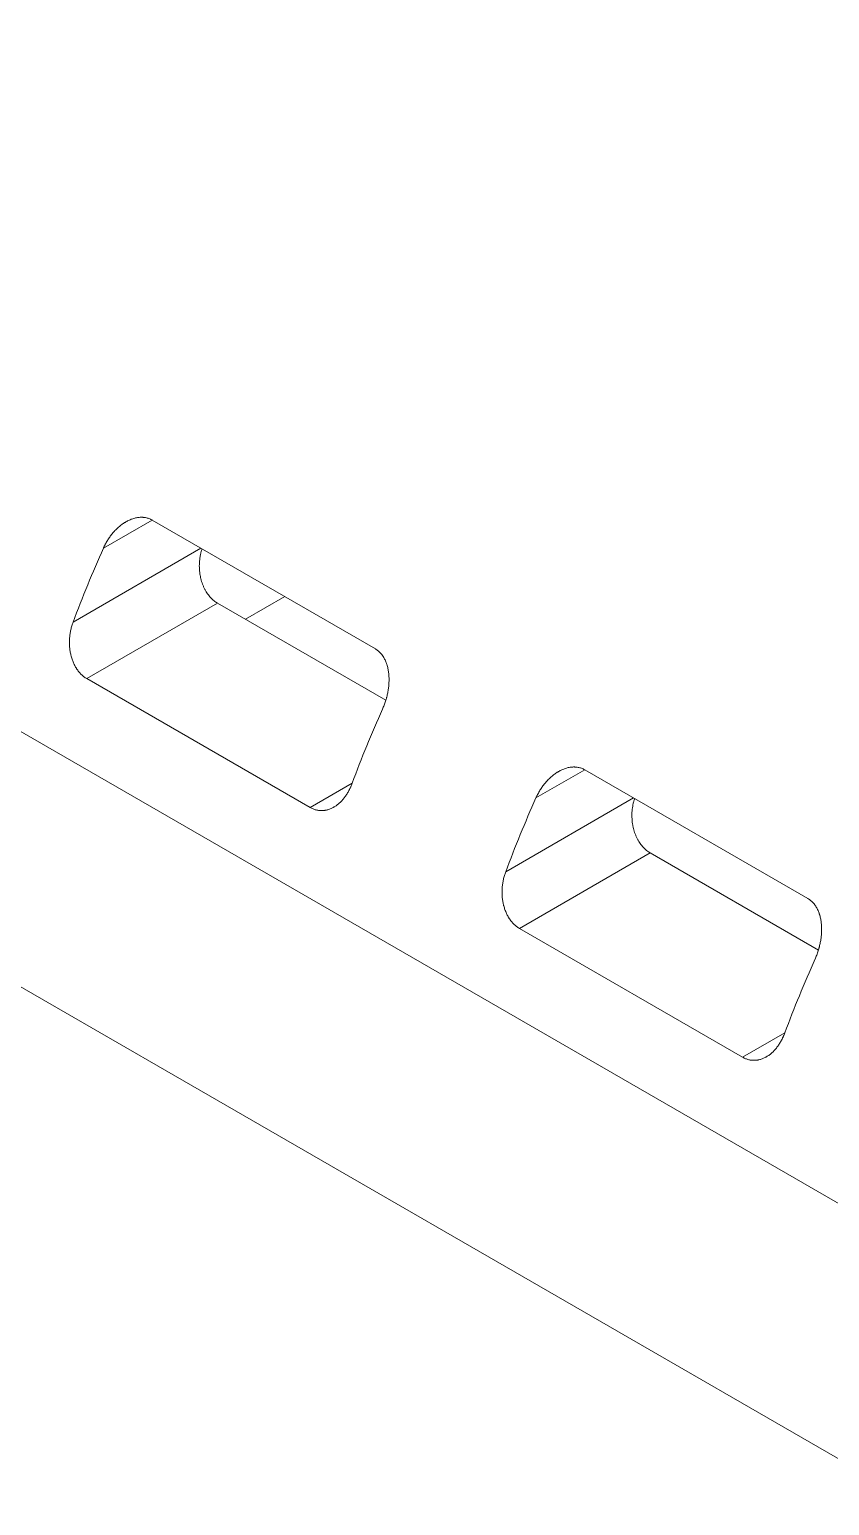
# Paper-space layout 'Presentación1' of a CAD drawing. Header units: millimetres. Extents: x 455 to 3402, y 15 to 1454.
# Drawn here: x 3194.28 to 3214.55, y 1241.15 to 1278.55 of the extents above; entities that cross this region are included whole.
import ezdxf

# ---------------------------------------------------------------- set-up
doc = ezdxf.new("R2010")
doc.units = ezdxf.units.MM

psp = doc.layouts.new('Presentación1')

# ---------------------------------------------------------------- linework, layer by layer
at = {"color": 7, "linetype": 'Continuous', "lineweight": 15}
for p, q in [((3215.134, 1248.598, -679.023), (3151.494, 1285.337, -679.023)), ((3153.183, 1277.889, -679.023), (3216.823, 1241.151, -679.023)), ((3203.047, 1262.854, -679.023), (3197.39, 1266.12, -679.023)), ((3199.756, 1263.606, -679.023), (3200.75, 1264.18, -679.023)), ((3195.735, 1262.102, -679.023), (3199.048, 1264.014, -679.023)), ((3199.048, 1264.014, -679.023), (3203.312, 1261.553, -679.023)), ((3195.735, 1262.102, -679.023), (3201.392, 1258.837, -679.023)), ((3214.008, 1256.527, -679.023), (3208.351, 1259.793, -679.023)), ((3206.696, 1255.775, -679.023), (3210.008, 1257.687, -679.023)), ((3210.008, 1257.687, -679.023), (3214.272, 1255.226, -679.023)), ((3206.696, 1255.775, -679.023), (3212.353, 1252.509, -679.023))]:
    psp.add_line(p, q, dxfattribs=at)
at = {"color": 8, "linetype": 'Continuous', "lineweight": 15}
for p, q in [((3196.156, 1265.407, -679.023), (3197.391, 1266.12, -679.023)), ((3195.389, 1263.535, -679.023), (3198.628, 1265.405, -679.023)), ((3207.116, 1259.08, -679.023), (3208.351, 1259.792, -679.023)), ((3201.392, 1258.837, -679.023), (3202.46, 1259.453, -679.023)), ((3206.35, 1257.208, -679.023), (3209.588, 1259.078, -679.023)), ((3212.353, 1252.509, -679.023), (3213.421, 1253.126, -679.023))]:
    psp.add_line(p, q, dxfattribs=at)
at = {"color": 7, "linetype": 'Continuous', "lineweight": 15}
for centre, radius, start, end in [((3224.974, 1252.508, -679.023), 31.573, 155.8859, 159.5569), ((3232.088, 1248.408, -679.023), 31.62, 155.8886, 159.5542), ((3235.934, 1246.181, -679.023), 31.573, 155.8859, 159.5569), ((3243.049, 1242.081, -679.023), 31.62, 155.8886, 159.5542)]:
    psp.add_arc(centre, radius, start, end, dxfattribs=at)
for points, knots in [([(3197.39, 1266.12, -679.023), (3197.384, 1266.124, -679.023), (3197.377, 1266.127, -679.023), (3197.364, 1266.134, -679.023), (3197.357, 1266.137, -679.023), (3197.337, 1266.147, -679.023), (3197.323, 1266.153, -679.023), (3197.281, 1266.168, -679.023), (3197.252, 1266.176, -679.023), (3197.208, 1266.184, -679.023), (3197.193, 1266.186, -679.023), (3197.171, 1266.188, -679.023), (3197.163, 1266.189, -679.023), (3197.148, 1266.19, -679.023), (3197.14, 1266.19, -679.023), (3197.102, 1266.191, -679.023), (3197.072, 1266.189, -679.023), (3197.011, 1266.182, -679.023), (3196.98, 1266.176, -679.023), (3196.919, 1266.16, -679.023), (3196.888, 1266.15, -679.023), (3196.829, 1266.127, -679.023), (3196.799, 1266.114, -679.023), (3196.756, 1266.091, -679.023), (3196.741, 1266.083, -679.023), (3196.72, 1266.071, -679.023), (3196.713, 1266.066, -679.023), (3196.698, 1266.058, -679.023), (3196.691, 1266.053, -679.023), (3196.656, 1266.031, -679.023), (3196.629, 1266.011, -679.023), (3196.575, 1265.97, -679.023), (3196.549, 1265.948, -679.023), (3196.499, 1265.902, -679.023), (3196.474, 1265.877, -679.023), (3196.444, 1265.846, -679.023), (3196.438, 1265.839, -679.023), (3196.426, 1265.826, -679.023), (3196.42, 1265.82, -679.023), (3196.403, 1265.8, -679.023), (3196.392, 1265.786, -679.023), (3196.358, 1265.746, -679.023), (3196.337, 1265.717, -679.023), (3196.296, 1265.66, -679.023), (3196.276, 1265.63, -679.023), (3196.239, 1265.569, -679.023), (3196.221, 1265.538, -679.023), (3196.2, 1265.497, -679.023), (3196.196, 1265.489, -679.023), (3196.187, 1265.473, -679.023), (3196.179, 1265.457, -679.023), (3196.171, 1265.44, -679.023), (3196.166, 1265.428, -679.023), (3196.163, 1265.422, -679.023), (3196.16, 1265.415, -679.023), (3196.158, 1265.411, -679.023), (3196.157, 1265.409, -679.023), (3196.156, 1265.407, -679.023)], [0, 0, 0, 0, 0.015625, 0.015625, 0.03125, 0.03125, 0.0625, 0.0625, 0.125, 0.125, 0.15625, 0.15625, 0.171875, 0.171875, 0.1875, 0.1875, 0.25, 0.25, 0.3125, 0.3125, 0.375, 0.375, 0.4375, 0.4375, 0.46875, 0.46875, 0.484375, 0.484375, 0.5, 0.5, 0.5625, 0.5625, 0.625, 0.625, 0.6875, 0.6875, 0.703125, 0.703125, 0.71875, 0.71875, 0.75, 0.75, 0.8125, 0.8125, 0.875, 0.875, 0.9375, 0.9375, 0.953125, 0.953125, 0.96875, 0.984375, 0.984375, 0.992188, 0.996094, 0.996094, 1, 1, 1, 1]), ([(3198.655, 1265.39, -679.023), (3198.65, 1265.378, -679.023), (3198.638, 1265.34, -679.023), (3198.622, 1265.276, -679.023), (3198.606, 1265.197, -679.023), (3198.595, 1265.118, -679.023), (3198.588, 1265.038, -679.023), (3198.586, 1264.957, -679.023), (3198.588, 1264.875, -679.023), (3198.596, 1264.794, -679.023), (3198.608, 1264.714, -679.023), (3198.624, 1264.637, -679.023), (3198.644, 1264.564, -679.023), (3198.668, 1264.495, -679.023), (3198.695, 1264.427, -679.023), (3198.727, 1264.363, -679.023), (3198.76, 1264.304, -679.023), (3198.796, 1264.249, -679.023), (3198.834, 1264.2, -679.023), (3198.873, 1264.154, -679.023), (3198.915, 1264.112, -679.023), (3198.959, 1264.075, -679.023), (3199.003, 1264.042, -679.023), (3199.033, 1264.024, -679.023), (3199.048, 1264.014, -679.023)], [0, 0, 0, 0, 0.02511, 0.075355, 0.125649, 0.175878, 0.225941, 0.276185, 0.326635, 0.37714, 0.427561, 0.47778, 0.524116, 0.570648, 0.617235, 0.663744, 0.710062, 0.752058, 0.794219, 0.836431, 0.878583, 0.920572, 0.960286, 1, 1, 1, 1]), ([(3195.389, 1263.535, -679.023), (3195.377, 1263.503, -679.023), (3195.367, 1263.471, -679.023), (3195.347, 1263.406, -679.023), (3195.339, 1263.372, -679.023), (3195.324, 1263.306, -679.023), (3195.318, 1263.272, -679.023), (3195.307, 1263.203, -679.023), (3195.303, 1263.169, -679.023), (3195.299, 1263.116, -679.023), (3195.298, 1263.099, -679.023), (3195.297, 1263.064, -679.023), (3195.296, 1263.047, -679.023), (3195.296, 1262.995, -679.023), (3195.297, 1262.96, -679.023), (3195.301, 1262.891, -679.023), (3195.305, 1262.857, -679.023), (3195.314, 1262.789, -679.023), (3195.321, 1262.755, -679.023), (3195.33, 1262.713, -679.023), (3195.332, 1262.704, -679.023), (3195.336, 1262.687, -679.023), (3195.338, 1262.679, -679.023), (3195.345, 1262.654, -679.023), (3195.349, 1262.638, -679.023), (3195.364, 1262.59, -679.023), (3195.376, 1262.558, -679.023), (3195.401, 1262.497, -679.023), (3195.414, 1262.467, -679.023), (3195.437, 1262.423, -679.023), (3195.445, 1262.409, -679.023), (3195.457, 1262.388, -679.023), (3195.461, 1262.381, -679.023), (3195.47, 1262.367, -679.023), (3195.474, 1262.36, -679.023), (3195.496, 1262.327, -679.023), (3195.514, 1262.301, -679.023), (3195.553, 1262.253, -679.023), (3195.574, 1262.231, -679.023), (3195.617, 1262.189, -679.023), (3195.639, 1262.169, -679.023), (3195.686, 1262.133, -679.023), (3195.711, 1262.117, -679.023), (3195.735, 1262.102, -679.023)], [0, 0, 0, 0, 0.0625, 0.0625, 0.125, 0.125, 0.1875, 0.1875, 0.25, 0.25, 0.28125, 0.28125, 0.3125, 0.3125, 0.375, 0.375, 0.4375, 0.4375, 0.5, 0.5, 0.515625, 0.515625, 0.53125, 0.53125, 0.5625, 0.5625, 0.625, 0.625, 0.6875, 0.6875, 0.71875, 0.71875, 0.734375, 0.734375, 0.75, 0.75, 0.8125, 0.8125, 0.875, 0.875, 0.9375, 0.9375, 1, 1, 1, 1]), ([(3203.227, 1261.325, -679.023), (3203.242, 1261.358, -679.023), (3203.256, 1261.392, -679.023), (3203.282, 1261.46, -679.023), (3203.294, 1261.495, -679.023), (3203.311, 1261.547, -679.023), (3203.316, 1261.565, -679.023), (3203.324, 1261.592, -679.023), (3203.326, 1261.601, -679.023), (3203.331, 1261.619, -679.023), (3203.334, 1261.627, -679.023), (3203.345, 1261.672, -679.023), (3203.353, 1261.708, -679.023), (3203.367, 1261.78, -679.023), (3203.373, 1261.816, -679.023), (3203.383, 1261.888, -679.023), (3203.387, 1261.924, -679.023), (3203.392, 1261.996, -679.023), (3203.393, 1262.033, -679.023), (3203.394, 1262.078, -679.023), (3203.394, 1262.087, -679.023), (3203.393, 1262.105, -679.023), (3203.393, 1262.114, -679.023), (3203.392, 1262.141, -679.023), (3203.392, 1262.159, -679.023), (3203.388, 1262.213, -679.023), (3203.384, 1262.248, -679.023), (3203.374, 1262.317, -679.023), (3203.368, 1262.351, -679.023), (3203.356, 1262.402, -679.023), (3203.351, 1262.418, -679.023), (3203.344, 1262.443, -679.023), (3203.341, 1262.452, -679.023), (3203.336, 1262.468, -679.023), (3203.334, 1262.476, -679.023), (3203.32, 1262.516, -679.023), (3203.307, 1262.547, -679.023), (3203.279, 1262.606, -679.023), (3203.263, 1262.634, -679.023), (3203.241, 1262.668, -679.023), (3203.236, 1262.675, -679.023), (3203.23, 1262.685, -679.023), (3203.227, 1262.688, -679.023), (3203.222, 1262.695, -679.023), (3203.22, 1262.698, -679.023), (3203.208, 1262.714, -679.023), (3203.198, 1262.726, -679.023), (3203.167, 1262.761, -679.023), (3203.145, 1262.783, -679.023), (3203.098, 1262.822, -679.023), (3203.074, 1262.839, -679.023), (3203.047, 1262.854, -679.023)], [0, 0, 0, 0, 0.0625, 0.0625, 0.125, 0.125, 0.15625, 0.15625, 0.171875, 0.171875, 0.1875, 0.1875, 0.25, 0.25, 0.3125, 0.3125, 0.375, 0.375, 0.4375, 0.4375, 0.453125, 0.453125, 0.46875, 0.46875, 0.5, 0.5, 0.5625, 0.5625, 0.625, 0.625, 0.65625, 0.65625, 0.671875, 0.671875, 0.6875, 0.6875, 0.75, 0.75, 0.8125, 0.8125, 0.828125, 0.828125, 0.835937, 0.835937, 0.84375, 0.84375, 0.875, 0.875, 0.9375, 0.9375, 1, 1, 1, 1]), ([(3208.351, 1259.793, -679.023), (3208.344, 1259.796, -679.023), (3208.337, 1259.8, -679.023), (3208.324, 1259.807, -679.023), (3208.317, 1259.81, -679.023), (3208.297, 1259.82, -679.023), (3208.283, 1259.826, -679.023), (3208.241, 1259.841, -679.023), (3208.212, 1259.849, -679.023), (3208.168, 1259.857, -679.023), (3208.153, 1259.859, -679.023), (3208.131, 1259.861, -679.023), (3208.123, 1259.862, -679.023), (3208.108, 1259.863, -679.023), (3208.1, 1259.863, -679.023), (3208.062, 1259.864, -679.023), (3208.032, 1259.862, -679.023), (3207.971, 1259.855, -679.023), (3207.94, 1259.849, -679.023), (3207.879, 1259.833, -679.023), (3207.849, 1259.823, -679.023), (3207.789, 1259.8, -679.023), (3207.759, 1259.786, -679.023), (3207.716, 1259.764, -679.023), (3207.701, 1259.756, -679.023), (3207.68, 1259.743, -679.023), (3207.673, 1259.739, -679.023), (3207.659, 1259.73, -679.023), (3207.651, 1259.726, -679.023), (3207.616, 1259.703, -679.023), (3207.589, 1259.684, -679.023), (3207.536, 1259.643, -679.023), (3207.51, 1259.621, -679.023), (3207.459, 1259.574, -679.023), (3207.434, 1259.55, -679.023), (3207.404, 1259.518, -679.023), (3207.398, 1259.512, -679.023), (3207.386, 1259.499, -679.023), (3207.381, 1259.492, -679.023), (3207.363, 1259.473, -679.023), (3207.352, 1259.459, -679.023), (3207.318, 1259.418, -679.023), (3207.297, 1259.39, -679.023), (3207.256, 1259.333, -679.023), (3207.237, 1259.303, -679.023), (3207.199, 1259.242, -679.023), (3207.181, 1259.21, -679.023), (3207.16, 1259.17, -679.023), (3207.156, 1259.162, -679.023), (3207.148, 1259.146, -679.023), (3207.139, 1259.13, -679.023), (3207.132, 1259.113, -679.023), (3207.126, 1259.101, -679.023), (3207.123, 1259.094, -679.023), (3207.12, 1259.088, -679.023), (3207.118, 1259.084, -679.023), (3207.117, 1259.082, -679.023), (3207.116, 1259.08, -679.023)], [0, 0, 0, 0, 0.015625, 0.015625, 0.03125, 0.03125, 0.0625, 0.0625, 0.125, 0.125, 0.15625, 0.15625, 0.171875, 0.171875, 0.1875, 0.1875, 0.25, 0.25, 0.3125, 0.3125, 0.375, 0.375, 0.4375, 0.4375, 0.46875, 0.46875, 0.484375, 0.484375, 0.5, 0.5, 0.5625, 0.5625, 0.625, 0.625, 0.6875, 0.6875, 0.703125, 0.703125, 0.71875, 0.71875, 0.75, 0.75, 0.8125, 0.8125, 0.875, 0.875, 0.9375, 0.9375, 0.953125, 0.953125, 0.96875, 0.984375, 0.984375, 0.992188, 0.996094, 0.996094, 1, 1, 1, 1]), ([(3201.392, 1258.837, -679.023), (3201.417, 1258.822, -679.023), (3201.442, 1258.81, -679.023), (3201.493, 1258.789, -679.023), (3201.519, 1258.781, -679.023), (3201.572, 1258.767, -679.023), (3201.599, 1258.763, -679.023), (3201.652, 1258.757, -679.023), (3201.679, 1258.757, -679.023), (3201.719, 1258.758, -679.023), (3201.733, 1258.76, -679.023), (3201.753, 1258.762, -679.023), (3201.759, 1258.763, -679.023), (3201.773, 1258.765, -679.023), (3201.779, 1258.766, -679.023), (3201.813, 1258.772, -679.023), (3201.839, 1258.779, -679.023), (3201.891, 1258.796, -679.023), (3201.917, 1258.806, -679.023), (3201.954, 1258.824, -679.023), (3201.967, 1258.831, -679.023), (3201.985, 1258.841, -679.023), (3201.992, 1258.844, -679.023), (3202.004, 1258.852, -679.023), (3202.01, 1258.855, -679.023), (3202.041, 1258.875, -679.023), (3202.064, 1258.891, -679.023), (3202.11, 1258.927, -679.023), (3202.133, 1258.947, -679.023), (3202.176, 1258.988, -679.023), (3202.197, 1259.01, -679.023), (3202.222, 1259.04, -679.023), (3202.227, 1259.045, -679.023), (3202.238, 1259.057, -679.023), (3202.242, 1259.064, -679.023), (3202.257, 1259.082, -679.023), (3202.267, 1259.094, -679.023), (3202.295, 1259.132, -679.023), (3202.313, 1259.159, -679.023), (3202.347, 1259.213, -679.023), (3202.363, 1259.241, -679.023), (3202.386, 1259.285, -679.023), (3202.394, 1259.3, -679.023), (3202.405, 1259.322, -679.023), (3202.408, 1259.33, -679.023), (3202.415, 1259.345, -679.023), (3202.419, 1259.352, -679.023), (3202.436, 1259.391, -679.023), (3202.449, 1259.422, -679.023), (3202.46, 1259.453, -679.023)], [0, 0, 0, 0, 0.0625, 0.0625, 0.125, 0.125, 0.1875, 0.1875, 0.25, 0.25, 0.28125, 0.28125, 0.296875, 0.296875, 0.3125, 0.3125, 0.375, 0.375, 0.4375, 0.4375, 0.46875, 0.46875, 0.484375, 0.484375, 0.5, 0.5, 0.5625, 0.5625, 0.625, 0.625, 0.6875, 0.6875, 0.703125, 0.703125, 0.71875, 0.71875, 0.75, 0.75, 0.8125, 0.8125, 0.875, 0.875, 0.90625, 0.90625, 0.921875, 0.921875, 0.9375, 0.9375, 1, 1, 1, 1]), ([(3209.615, 1259.063, -679.023), (3209.611, 1259.05, -679.023), (3209.598, 1259.013, -679.023), (3209.582, 1258.949, -679.023), (3209.566, 1258.87, -679.023), (3209.555, 1258.791, -679.023), (3209.548, 1258.71, -679.023), (3209.546, 1258.629, -679.023), (3209.549, 1258.548, -679.023), (3209.556, 1258.467, -679.023), (3209.568, 1258.387, -679.023), (3209.584, 1258.31, -679.023), (3209.604, 1258.237, -679.023), (3209.628, 1258.167, -679.023), (3209.656, 1258.1, -679.023), (3209.687, 1258.036, -679.023), (3209.721, 1257.976, -679.023), (3209.756, 1257.922, -679.023), (3209.794, 1257.873, -679.023), (3209.834, 1257.827, -679.023), (3209.876, 1257.785, -679.023), (3209.919, 1257.747, -679.023), (3209.963, 1257.715, -679.023), (3209.993, 1257.696, -679.023), (3210.008, 1257.687, -679.023)], [0, 0, 0, 0, 0.02511, 0.075355, 0.125649, 0.175878, 0.225941, 0.276185, 0.326635, 0.37714, 0.427561, 0.47778, 0.524116, 0.570648, 0.617235, 0.663744, 0.710062, 0.752058, 0.794219, 0.836431, 0.878583, 0.920572, 0.960286, 1, 1, 1, 1]), ([(3206.35, 1257.208, -679.023), (3206.338, 1257.176, -679.023), (3206.327, 1257.144, -679.023), (3206.308, 1257.078, -679.023), (3206.299, 1257.045, -679.023), (3206.284, 1256.978, -679.023), (3206.278, 1256.945, -679.023), (3206.268, 1256.876, -679.023), (3206.264, 1256.842, -679.023), (3206.259, 1256.789, -679.023), (3206.258, 1256.772, -679.023), (3206.257, 1256.737, -679.023), (3206.256, 1256.719, -679.023), (3206.256, 1256.667, -679.023), (3206.257, 1256.633, -679.023), (3206.262, 1256.564, -679.023), (3206.265, 1256.53, -679.023), (3206.275, 1256.462, -679.023), (3206.281, 1256.428, -679.023), (3206.29, 1256.385, -679.023), (3206.292, 1256.377, -679.023), (3206.296, 1256.36, -679.023), (3206.298, 1256.352, -679.023), (3206.305, 1256.327, -679.023), (3206.31, 1256.311, -679.023), (3206.325, 1256.262, -679.023), (3206.336, 1256.231, -679.023), (3206.361, 1256.17, -679.023), (3206.375, 1256.14, -679.023), (3206.397, 1256.096, -679.023), (3206.405, 1256.082, -679.023), (3206.417, 1256.061, -679.023), (3206.421, 1256.054, -679.023), (3206.43, 1256.04, -679.023), (3206.434, 1256.033, -679.023), (3206.456, 1256, -679.023), (3206.475, 1255.974, -679.023), (3206.514, 1255.926, -679.023), (3206.534, 1255.904, -679.023), (3206.577, 1255.861, -679.023), (3206.6, 1255.842, -679.023), (3206.647, 1255.806, -679.023), (3206.671, 1255.79, -679.023), (3206.696, 1255.775, -679.023)], [0, 0, 0, 0, 0.0625, 0.0625, 0.125, 0.125, 0.1875, 0.1875, 0.25, 0.25, 0.28125, 0.28125, 0.3125, 0.3125, 0.375, 0.375, 0.4375, 0.4375, 0.5, 0.5, 0.515625, 0.515625, 0.53125, 0.53125, 0.5625, 0.5625, 0.625, 0.625, 0.6875, 0.6875, 0.71875, 0.71875, 0.734375, 0.734375, 0.75, 0.75, 0.8125, 0.8125, 0.875, 0.875, 0.9375, 0.9375, 1, 1, 1, 1]), ([(3214.187, 1254.998, -679.023), (3214.202, 1255.031, -679.023), (3214.216, 1255.065, -679.023), (3214.242, 1255.133, -679.023), (3214.254, 1255.167, -679.023), (3214.271, 1255.22, -679.023), (3214.276, 1255.238, -679.023), (3214.284, 1255.265, -679.023), (3214.286, 1255.274, -679.023), (3214.291, 1255.291, -679.023), (3214.294, 1255.3, -679.023), (3214.305, 1255.345, -679.023), (3214.313, 1255.381, -679.023), (3214.327, 1255.453, -679.023), (3214.333, 1255.489, -679.023), (3214.343, 1255.561, -679.023), (3214.347, 1255.597, -679.023), (3214.352, 1255.669, -679.023), (3214.353, 1255.705, -679.023), (3214.354, 1255.751, -679.023), (3214.354, 1255.76, -679.023), (3214.354, 1255.778, -679.023), (3214.353, 1255.787, -679.023), (3214.353, 1255.814, -679.023), (3214.352, 1255.832, -679.023), (3214.348, 1255.886, -679.023), (3214.344, 1255.921, -679.023), (3214.334, 1255.99, -679.023), (3214.328, 1256.024, -679.023), (3214.316, 1256.075, -679.023), (3214.311, 1256.091, -679.023), (3214.304, 1256.116, -679.023), (3214.302, 1256.124, -679.023), (3214.296, 1256.141, -679.023), (3214.294, 1256.149, -679.023), (3214.28, 1256.189, -679.023), (3214.267, 1256.22, -679.023), (3214.239, 1256.279, -679.023), (3214.223, 1256.307, -679.023), (3214.201, 1256.341, -679.023), (3214.197, 1256.348, -679.023), (3214.19, 1256.358, -679.023), (3214.187, 1256.361, -679.023), (3214.183, 1256.368, -679.023), (3214.18, 1256.371, -679.023), (3214.168, 1256.387, -679.023), (3214.158, 1256.399, -679.023), (3214.127, 1256.434, -679.023), (3214.105, 1256.456, -679.023), (3214.059, 1256.494, -679.023), (3214.034, 1256.512, -679.023), (3214.008, 1256.527, -679.023)], [0, 0, 0, 0, 0.0625, 0.0625, 0.125, 0.125, 0.15625, 0.15625, 0.171875, 0.171875, 0.1875, 0.1875, 0.25, 0.25, 0.3125, 0.3125, 0.375, 0.375, 0.4375, 0.4375, 0.453125, 0.453125, 0.46875, 0.46875, 0.5, 0.5, 0.5625, 0.5625, 0.625, 0.625, 0.65625, 0.65625, 0.671875, 0.671875, 0.6875, 0.6875, 0.75, 0.75, 0.8125, 0.8125, 0.828125, 0.828125, 0.835937, 0.835937, 0.84375, 0.84375, 0.875, 0.875, 0.9375, 0.9375, 1, 1, 1, 1]), ([(3212.353, 1252.509, -679.023), (3212.377, 1252.495, -679.023), (3212.402, 1252.483, -679.023), (3212.453, 1252.462, -679.023), (3212.479, 1252.454, -679.023), (3212.533, 1252.44, -679.023), (3212.559, 1252.436, -679.023), (3212.613, 1252.43, -679.023), (3212.639, 1252.43, -679.023), (3212.679, 1252.431, -679.023), (3212.693, 1252.432, -679.023), (3212.713, 1252.435, -679.023), (3212.719, 1252.436, -679.023), (3212.733, 1252.438, -679.023), (3212.74, 1252.439, -679.023), (3212.773, 1252.445, -679.023), (3212.799, 1252.452, -679.023), (3212.851, 1252.469, -679.023), (3212.877, 1252.479, -679.023), (3212.914, 1252.497, -679.023), (3212.927, 1252.504, -679.023), (3212.946, 1252.514, -679.023), (3212.952, 1252.517, -679.023), (3212.964, 1252.524, -679.023), (3212.97, 1252.528, -679.023), (3213.001, 1252.547, -679.023), (3213.024, 1252.564, -679.023), (3213.07, 1252.6, -679.023), (3213.093, 1252.62, -679.023), (3213.136, 1252.661, -679.023), (3213.157, 1252.683, -679.023), (3213.183, 1252.712, -679.023), (3213.188, 1252.718, -679.023), (3213.198, 1252.73, -679.023), (3213.203, 1252.736, -679.023), (3213.217, 1252.755, -679.023), (3213.227, 1252.767, -679.023), (3213.255, 1252.805, -679.023), (3213.273, 1252.832, -679.023), (3213.307, 1252.886, -679.023), (3213.323, 1252.914, -679.023), (3213.346, 1252.958, -679.023), (3213.354, 1252.972, -679.023), (3213.365, 1252.995, -679.023), (3213.368, 1253.002, -679.023), (3213.375, 1253.018, -679.023), (3213.379, 1253.025, -679.023), (3213.396, 1253.063, -679.023), (3213.409, 1253.095, -679.023), (3213.421, 1253.126, -679.023)], [0, 0, 0, 0, 0.0625, 0.0625, 0.125, 0.125, 0.1875, 0.1875, 0.25, 0.25, 0.28125, 0.28125, 0.296875, 0.296875, 0.3125, 0.3125, 0.375, 0.375, 0.4375, 0.4375, 0.46875, 0.46875, 0.484375, 0.484375, 0.5, 0.5, 0.5625, 0.5625, 0.625, 0.625, 0.6875, 0.6875, 0.703125, 0.703125, 0.71875, 0.71875, 0.75, 0.75, 0.8125, 0.8125, 0.875, 0.875, 0.90625, 0.90625, 0.921875, 0.921875, 0.9375, 0.9375, 1, 1, 1, 1])]:
    psp.add_open_spline(points, degree=3, knots=knots, dxfattribs=at)

doc.saveas('drawing.dxf')
